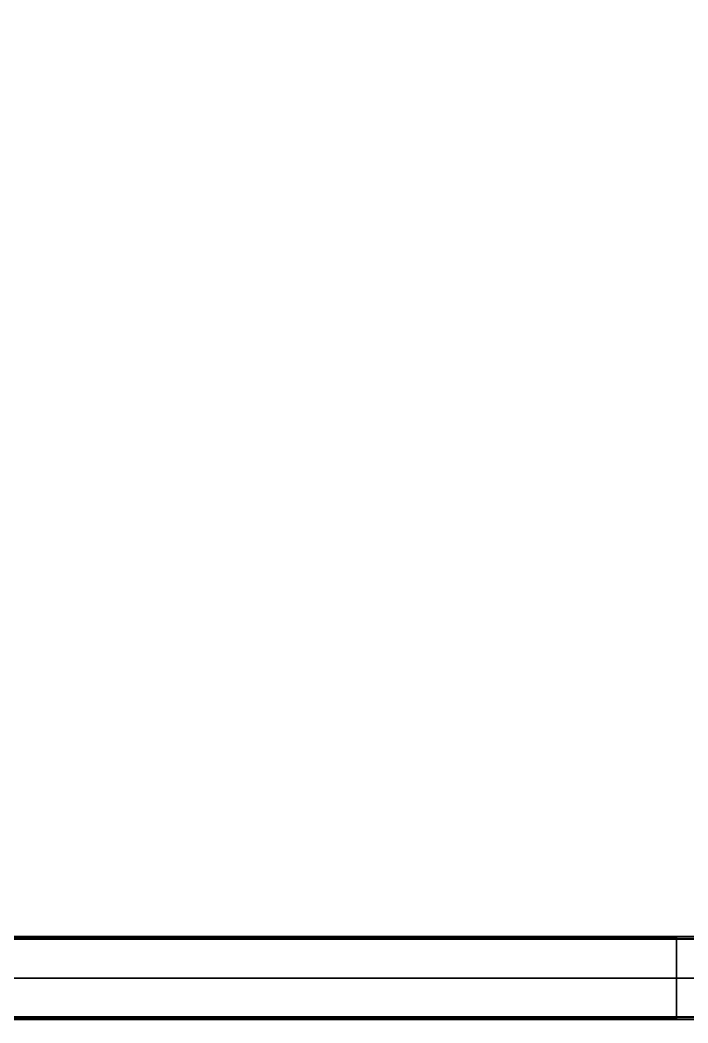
# Model space of a CAD drawing. Header units: inches. Extents: x 2605 to 2965, y 1528 to 1642.
# Drawn here: x 2704.05 to 2717.25, y 1585.37 to 1605.19 of the extents above; entities that cross this region are included whole.
import ezdxf

# ---------------------------------------------------------------- set-up
doc = ezdxf.new("R2010")
doc.units = ezdxf.units.IN
doc.layers.add('table leg', color=7, linetype='Continuous')
doc.layers.add('table top', color=7, linetype='Continuous')

msp = doc.modelspace()

# ---------------------------------------------------------------- linework, layer by layer
at = {"layer": 'table leg'}
for points in [[(2717.028, 1587.073, -4.981), (2717.028, 1587.065, -5.003), (2686.178, 1587.065, -5.003), (2686.178, 1587.073, -4.981)], [(2717.028, 1587.042, -4.093), (2717.028, 1587.073, -4.981), (2686.178, 1587.073, -4.981), (2686.178, 1587.042, -4.093)], [(2717.028, 1587.065, -5.003), (2717.028, 1587.043, -5.012), (2686.178, 1587.043, -5.012), (2686.178, 1587.065, -5.003)], [(2717.028, 1587.036, -4.076), (2717.028, 1587.042, -4.093), (2686.178, 1587.042, -4.093), (2686.178, 1587.036, -4.076)], [(2717.028, 1587.021, -4.066), (2717.028, 1587.036, -4.076), (2686.178, 1587.036, -4.076), (2686.178, 1587.021, -4.066)], [(2686.178, 1586.254, -3.952), (2717.028, 1586.254, -3.952), (2717.028, 1587.021, -4.066), (2686.178, 1587.021, -4.066)], [(2717.028, 1585.435, -4.981), (2717.028, 1585.444, -5.003), (2717.028, 1587.065, -5.003), (2717.028, 1587.073, -4.981)], [(2717.028, 1585.466, -4.093), (2717.028, 1585.435, -4.981), (2717.028, 1587.073, -4.981), (2717.028, 1587.042, -4.093)], [(2717.497, 1587.04, -4.095), (2717.497, 1587.072, -5.012), (2717.028, 1587.072, -5.012), (2717.028, 1587.04, -4.095)], [(2717.028, 1587.04, -4.095), (2717.028, 1587.072, -5.012), (2717.028, 1585.437, -5.012), (2717.028, 1585.469, -4.095)], [(2717.028, 1585.444, -5.003), (2717.028, 1585.465, -5.012), (2717.028, 1587.043, -5.012), (2717.028, 1587.065, -5.003)], [(2717.028, 1585.473, -4.076), (2717.028, 1585.466, -4.093), (2717.028, 1587.042, -4.093), (2717.028, 1587.036, -4.076)], [(2717.497, 1587.032, -4.076), (2717.497, 1587.04, -4.095), (2717.028, 1587.04, -4.095), (2717.028, 1587.034, -4.078)], [(2717.028, 1587.034, -4.078), (2717.028, 1587.04, -4.095), (2717.028, 1585.469, -4.095), (2717.028, 1585.475, -4.078)], [(2717.028, 1585.488, -4.066), (2717.028, 1585.473, -4.076), (2717.028, 1587.036, -4.076), (2717.028, 1587.021, -4.066)], [(2717.497, 1587.019, -4.067), (2717.497, 1587.032, -4.076), (2717.028, 1587.034, -4.078), (2717.028, 1587.019, -4.067)], [(2717.028, 1587.019, -4.067), (2717.028, 1587.034, -4.078), (2717.028, 1585.475, -4.078), (2717.028, 1585.49, -4.067)], [(2717.028, 1586.254, -3.952), (2717.028, 1585.488, -4.066), (2717.028, 1587.021, -4.066), (2717.028, 1586.254, -3.952)], [(2718.523, 1586.254, -3.949), (2717.497, 1587.019, -4.067), (2717.028, 1587.019, -4.067), (2717.028, 1586.254, -3.949)], [(2717.028, 1586.905, -4.049), (2717.028, 1587.019, -4.067), (2717.028, 1586.272, -4.067), (2717.028, 1586.254, -3.949)], [(2686.178, 1585.488, -4.066), (2717.028, 1585.488, -4.066), (2717.028, 1586.254, -3.952), (2686.178, 1586.254, -3.952)], [(2717.028, 1586.254, -3.949), (2717.028, 1586.272, -4.067), (2717.028, 1585.49, -4.067), (2717.028, 1586.254, -3.949)], [(2718.523, 1586.254, -3.949), (2717.028, 1586.254, -3.949), (2717.028, 1585.49, -4.067), (2717.497, 1585.49, -4.067)], [(2686.178, 1585.488, -4.066), (2686.178, 1585.473, -4.076), (2717.028, 1585.473, -4.076), (2717.028, 1585.488, -4.066)], [(2686.178, 1585.473, -4.076), (2686.178, 1585.466, -4.093), (2717.028, 1585.466, -4.093), (2717.028, 1585.473, -4.076)], [(2686.178, 1585.466, -4.093), (2686.178, 1585.435, -4.981), (2717.028, 1585.435, -4.981), (2717.028, 1585.466, -4.093)], [(2686.178, 1585.444, -5.003), (2686.178, 1585.465, -5.012), (2717.028, 1585.465, -5.012), (2717.028, 1585.444, -5.003)], [(2686.178, 1585.435, -4.981), (2686.178, 1585.444, -5.003), (2717.028, 1585.444, -5.003), (2717.028, 1585.435, -4.981)], [(2717.028, 1585.49, -4.067), (2717.028, 1585.475, -4.078), (2717.497, 1585.475, -4.078), (2717.497, 1585.49, -4.067)], [(2717.028, 1585.475, -4.078), (2717.028, 1585.469, -4.095), (2717.497, 1585.469, -4.095), (2717.497, 1585.475, -4.078)], [(2717.028, 1585.469, -4.095), (2717.028, 1585.437, -5.012), (2717.497, 1585.437, -5.012), (2717.497, 1585.469, -4.095)]]:
    msp.add_3dface(points, dxfattribs=at)
at = {"layer": 'table top', "invisible_edges": 15}
for points in [[(2713.603, 1565.314, 20.5), (2713.603, 1607.194, 20.5), (2684.82, 1607.135, 20.5), (2684.816, 1565.374, 20.5)], [(2684.82, 1607.135, 19.324), (2713.603, 1607.194, 19.324), (2713.603, 1565.314, 19.324), (2684.827, 1565.374, 19.324)], [(2713.603, 1607.194, 19.324), (2718.386, 1607.135, 19.324), (2718.386, 1565.374, 19.324), (2713.603, 1565.314, 19.324)], [(2718.382, 1565.374, 20.5), (2718.383, 1607.135, 20.5), (2713.603, 1607.194, 20.5), (2713.603, 1565.314, 20.5)]]:
    msp.add_3dface(points, dxfattribs=at)

doc.saveas('drawing.dxf')
